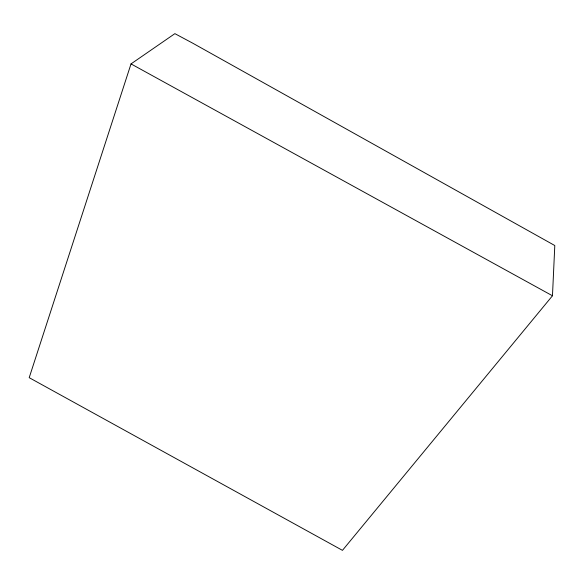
<?xml version="1.0" encoding="UTF-8"?>
<svg xmlns="http://www.w3.org/2000/svg" width="584" height="584" viewBox="0 0 584 584"><rect width="100%" height="100%" fill="white"/><g stroke="black" fill="none" stroke-linecap="round" stroke-linejoin="round"><path stroke-width="0.88" d="M552.471 295.774L554.8 245.536L192.713 43.172L174.886 33.646L131.02 63.904L29.2 377.673L342.458 550.354L552.471 295.774L131.02 63.904"/></g></svg>
